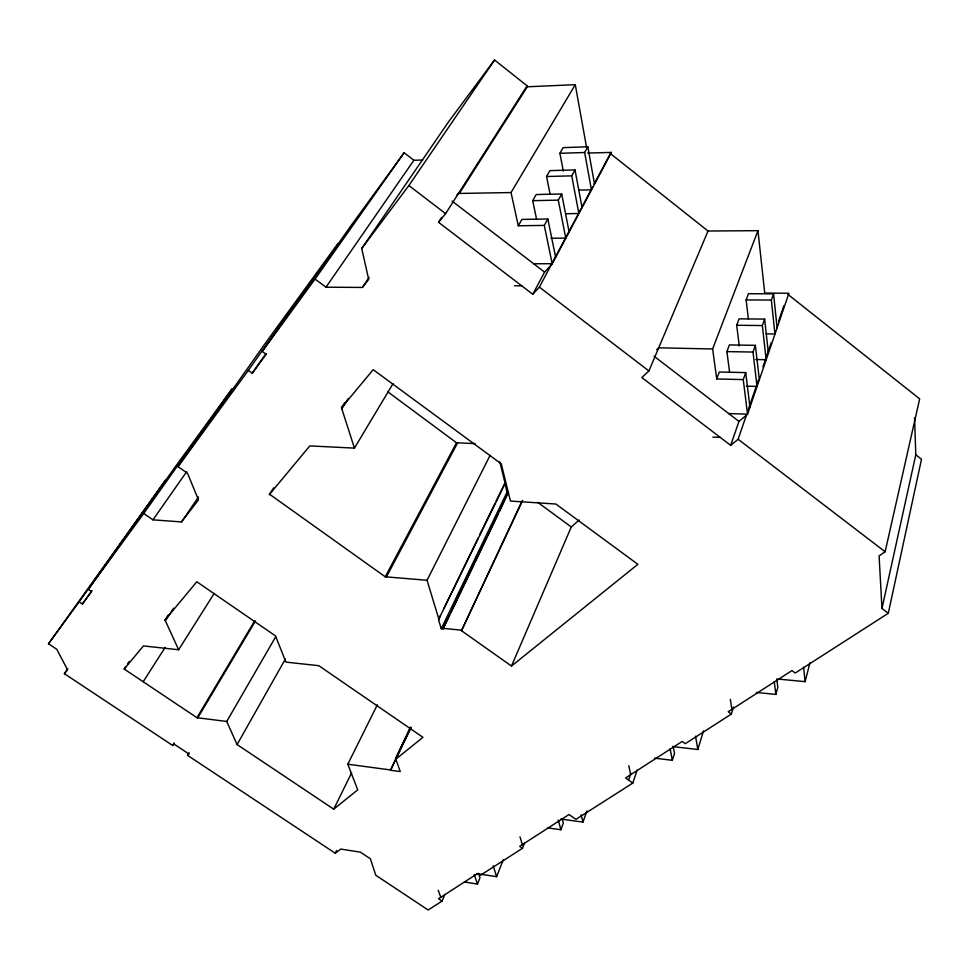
<?xml version="1.0" encoding="UTF-8"?>
<svg xmlns="http://www.w3.org/2000/svg" width="970" height="970" viewBox="0 0 970 970"><rect width="100%" height="100%" fill="white"/><g stroke="black" fill="none" stroke-linecap="round" stroke-linejoin="round"><path stroke-width="1.45" d="M733.465 706.96L731.38 714.065L728.203 711.737L791.944 670.585L795.242 673.047L888.302 613.258L921.5 459.259L915.789 454.784L914.564 417.912M888.302 613.258L881.972 608.469L915.789 454.784M881.972 608.469L879.087 555.895L885.137 551.76L919.669 398.876L787.785 294.286M776.837 678.939L805.112 681.668L809.938 662.789M756.333 692.459L775.867 694.411L777.819 687.209L776.909 680.043M672.562 746.573L697.818 749.495L703.541 730.798M654.532 758.164L672.331 760.286L674.538 753.338L673.18 746.318M524.612 842.736L522.49 848.277L519.69 846.361L568.978 814.533L575.95 819.347L632.816 783.069L637.144 770.156M632.816 783.069L628.596 780.11L630.912 773.26M708.027 231.018L648.918 370.964L641.825 377.524L730.665 445.363L738.146 439.252L746.342 415.293L747.543 414.275L788.925 293.255L764.724 293.073L757.958 230.666L708.027 231.018L610.385 153.575L611.403 152.411L587.602 153.054M748.294 409.607L758.54 379.707M762.929 366.89L771.211 342.689M778.522 321.337L783.893 305.683M730.665 445.363L738.958 421.429L746.342 415.293M743.262 379.609L745.724 372.613L719.303 372.019L716.721 378.955L743.262 379.609L747.53 414.166L728.688 413.547M746.451 386.145L757.024 386.424L752.999 352.061L755.363 345.344L729.391 344.92L726.906 351.601L729.61 372.383M755.751 359.506L766.154 359.712L762.359 325.556L764.639 319.094L739.091 318.839L736.703 325.265L739.249 345.938M766.179 333.874L774.945 333.995L771.368 300.057L773.563 293.825L748.44 293.728L746.136 299.924L748.379 318.997M560.805 819.056L582.97 822.099L586.983 810.811M547.795 827.895L560.89 829.738L563.315 823.118L562.188 818.971M716.721 378.955L712.623 348.97L757.958 230.666M476.634 873.594L496.628 876.686L503.224 859.796M464.206 881.972L477.47 884.058L479.992 877.729L478.622 873.63M189.114 752.744L187.586 755.363L335.268 853.236L340.761 849.065L360.404 852.157L370.394 858.802L375.766 875.243L428.17 910.005L442.09 901.081L444.83 894.449M522.684 500.326L461.49 630.694L511.493 666.051L571.281 526.965L579.199 520.005M461.49 630.694L521.933 501.235M409.825 728.87L390.558 770.265L400.27 771.574L395.639 758.576L410.395 727.318M390.558 770.265L395.724 759.316M395.639 758.576L410.916 727.379M396.16 758.649L411.086 727.5M335.268 853.236L336.578 850.508M499.817 461.865L505.164 483.448L438.501 619.612L441.265 628.705L443.047 628.875L449.607 615.247M450.917 612.519L473.845 564.783M475.154 562.054L498.095 514.33M499.404 511.602L508.45 491.984L443.047 628.875M441.265 628.705L506.91 492.408L505.164 483.448M439.167 618.254L440.489 615.526M443.799 608.723L478.21 537.901M479.532 535.173L494.748 503.854M496.07 501.126L504.679 483.424M275.698 636.769L226.737 721.474L237.092 744.548L333.716 809.174L351.637 772.787M333.716 809.174L357.724 789.847L347.806 764.214L377.342 704.802M439.022 619.66L427.042 580.278L490.105 455.342M273.649 487.861L269.587 494.251L385.236 576.786L456.506 442.757L475.13 443.629M441.75 217.328L438.561 222.324L532.772 294.262L539.381 287.132L592.755 186.749M594.161 184.094L610.385 153.575M611.403 152.411L552.209 263.828L544.582 272.133L532.772 294.262M386.436 576.883L457.634 442.805M544.291 225.416L547.844 219.002L521.945 219.402L518.283 225.767L544.291 225.416L552.185 263.707L533.706 263.779M550.96 238.268L565.777 238.111L558.284 200.147L561.691 193.976L536.216 194.533L532.7 200.657L536.64 219.511M565.728 213.727L578.86 213.509L571.73 175.861L575.016 169.932L549.942 170.623L546.559 176.516L550.026 193.782M578.52 190.12L591.433 189.829L584.655 152.508L587.82 146.809L563.146 147.634L559.896 153.296L563.315 171.096M285.435 658.945L237.092 744.548L236.801 743.893M125.87 666.511L124.208 669.045L196.946 717.691L254.661 620.909M196.946 717.691L197.795 717.8L255.462 620.994M511.032 192.545L575.271 84.681L527.292 86.791L459.368 193.442L511.032 192.545L518.283 225.767M269.187 494.736L309.806 445.897L354.438 448.128L393.068 383.574M67.815 668.754L64.396 673.713L172.66 745.469L174.212 742.899M354.438 448.128L341.501 407.788L344.689 402.671M341.84 408.867L348.23 398.621M124.208 669.045L143.439 645.923L178.638 649.754L214.164 593.458M438.561 222.324L445.606 213.642L527.11 85.833L494.542 59.994L448.576 121.796L361.713 248.502L368.685 279.348L362.428 287.447L325.981 287.193L315.056 279.081L404.126 152.751L413.887 160.256L422.678 160.026M143.184 681.74L165.179 647.366M178.638 649.754L165.009 620L168.295 614.944M165.361 620.788L173.581 608.154M127.531 663.977L129.192 661.443M362.428 287.447L369.109 277.408M64.396 673.713L67.512 669.676L56.721 649.233L48.5 643.753L79.152 601.824L82.401 604.019L91.568 591.579L88.27 589.348L143.742 513.47L152.957 519.847L181.511 521.921L198.51 496.967M361.713 248.502L408.879 185.525L494.542 59.994M325.981 287.193L413.887 160.256M152.957 519.847L186.725 471.602M181.511 521.921L198.486 499.926L187.549 473.324L177.983 466.618L266.92 341.04L337.803 243.773L248.32 370.382L252.236 373.207L266.071 353.516M82.401 604.019L91.98 590.475M252.236 373.207L266.156 354.292L262.191 351.407L351.649 224.761L404.126 152.751M48.5 643.753L165.627 480.053L79.152 601.824M88.27 589.348L175.061 467.103L232.048 388.897L143.742 513.47M177.983 466.618L248.32 370.382M262.191 351.407L315.056 279.081M456.494 195.685L459.125 192.436L459.368 193.442M165.009 620L196.801 581.77L275.468 635.871L285.944 662.11L318.815 665.687L422.968 737.321L396.33 758.758M341.501 407.788L373.195 369.679L501.247 463.842L510.45 501.066L555.907 504.036L637.872 564.322L511.493 666.051M172.66 745.469L174.006 744.075L188.944 753.981L187.586 755.363M656.69 349.697L658.691 347.818L712.623 348.97M522.49 848.277L480.623 875.17L477.919 873.327L438.586 898.717L442.09 901.081M731.38 714.065L685.293 743.675L682.201 741.432L625.601 777.976L628.596 780.11M559.896 153.296L584.655 152.508M546.559 176.516L571.73 175.861M532.7 200.657L558.284 200.147M514.464 285.786L521.69 285.798M746.136 299.924L771.368 300.057M736.703 325.265L762.359 325.556M726.906 351.601L752.999 352.061M712.853 437.106L720.225 437.385M506.91 492.408L508.571 492.505M385.236 576.786L427.042 580.278M442.89 628.354L461.465 630.136M197.795 717.8L226.737 721.474M347.806 764.214L390.437 769.938M537.756 502.363L571.281 526.965M387.854 391.868L456.506 442.757M408.879 185.525L445.606 213.642M539.381 287.132L648.918 370.964M738.146 439.252L885.137 551.76M452.117 201.105L544.582 272.133M654.035 356.208L738.958 421.429M438.21 890.266L440.78 897.298M474.233 874.516L477.47 884.058M493.172 865.773L496.628 876.686M519.993 836.807L522.357 844.64M558.235 820.038L560.89 829.738M581.139 814.824L582.97 822.099M628.754 765.718L630.743 774.654M547.844 219.002L555.628 257.208M670.137 749.034L672.331 760.286M561.691 193.976L569.099 231.866M527.11 85.833L527.292 86.791M575.016 169.932L582.048 207.507M587.82 146.809L594.513 184.045M575.271 84.681L586.523 147.1M695.538 736.181L697.818 749.495M730.337 699.334L731.877 709.361M774.23 681.51L775.867 694.411M745.724 372.613L749.943 407.133M755.363 345.344L759.34 379.646M764.639 319.094L768.385 353.189M773.563 293.825L777.103 327.702M803.633 667.178L805.112 681.668"/></g></svg>
